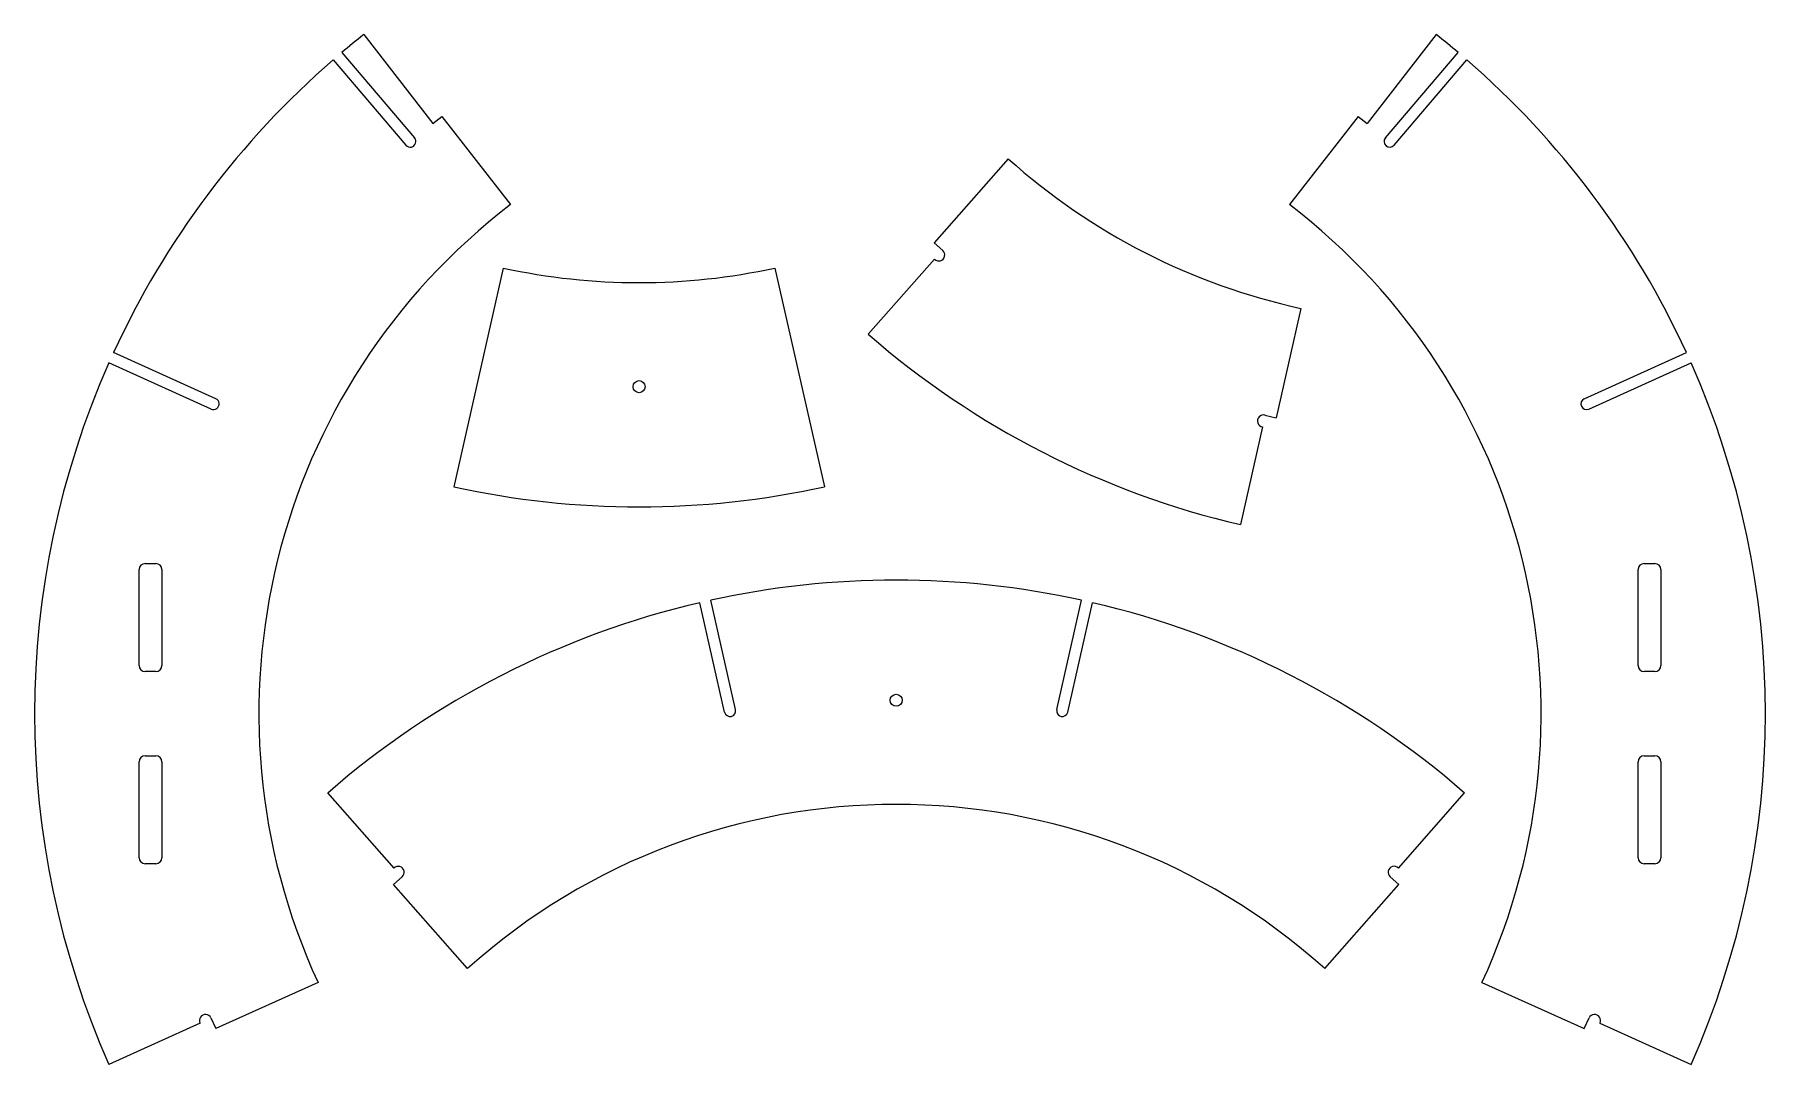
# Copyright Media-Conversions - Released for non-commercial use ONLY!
# Model space of a CAD drawing. Header units: millimetres. Extents: x -229 to 229, y -93 to 180.
import ezdxf

# ---------------------------------------------------------------- set-up
doc = ezdxf.new("R2010")
doc.units = ezdxf.units.MM
doc.layers.get('0').update_dxf_attribs({"lineweight": 25, "true_color": 0xffffff})
doc.layers.add('VISIBLE', color=7, linetype='Continuous', lineweight=0, true_color=0xffffff)

msp = doc.modelspace()

# ---------------------------------------------------------------- linework, layer by layer
for p, q in [((-123.49, 156.08), (-121.13, 157.92)), ((121.13, 157.92), (123.49, 156.08))]:
    msp.add_line(p, q)
at = {"layer": 'VISIBLE'}
for p, q in [((-141.8, 179.57), (-123.49, 156.08)), ((141.8, 179.57), (123.49, 156.08)), ((-147.6, 174.82), (-128.33, 152.3)), ((128.33, 152.3), (147.6, 174.82)), ((-149.88, 172.87), (-130.61, 150.35)), ((130.61, 150.35), (149.88, 172.87)), ((-121.13, 157.92), (-102.98, 134.63)), ((121.13, 157.92), (102.98, 134.63)), ((28.62, 146.76), (8.99, 124.54)), ((8.99, 124.54), (11.31, 122.49)), ((9.14, 120.17), (-8.38, 100.32)), ((11.31, 122.49), (11.31, 122.49)), ((-104.91, 117.84), (-117.99, 60)), ((-33.08, 117.84), (-20, 60)), ((106, 107.18), (99.46, 78.26)), ((-182.14, 80.55), (-209.16, 92.75)), ((-180.9, 83.29), (-207.92, 95.48)), ((180.9, 83.29), (207.92, 95.48)), ((182.14, 80.55), (209.16, 92.75)), ((96.45, 78.94), (99.46, 78.26)), ((96.45, 78.94), (96.45, 78.94)), ((95.84, 75.83), (90, 50)), ((-201.17, 12.7), (-201.17, 38.1)), ((-199.58, 39.69), (-196.76, 39.69)), ((-195.17, 38.1), (-195.17, 12.7)), ((195.17, 12.7), (195.17, 38.1)), ((196.76, 39.69), (199.58, 39.69)), ((201.17, 38.1), (201.17, 12.7)), ((-46.39, 0.42), (-52.93, 29.34)), ((-43.46, 1.09), (-50, 30)), ((41.45, 1.09), (47.99, 30)), ((44.37, 0.42), (50.91, 29.34)), ((-196.76, 11.11), (-199.58, 11.11)), ((199.58, 11.11), (196.76, 11.11)), ((-201.17, -38.1), (-201.17, -12.7)), ((-199.58, -11.11), (-196.76, -11.11)), ((-195.17, -12.7), (-195.17, -38.1)), ((195.17, -38.1), (195.17, -12.7)), ((196.76, -11.11), (199.58, -11.11)), ((201.17, -12.7), (201.17, -38.1)), ((-133.78, -40.83), (-151.31, -20.98)), ((131.77, -40.83), (149.29, -20.98)), ((-196.76, -39.69), (-199.58, -39.69)), ((199.58, -39.69), (196.76, -39.69)), ((-133.93, -45.2), (-131.62, -43.15)), ((-114.31, -67.43), (-133.93, -45.2)), ((-131.62, -43.15), (-131.62, -43.15)), ((112.29, -67.43), (131.92, -45.2)), ((129.6, -43.15), (131.92, -45.2)), ((-153.87, -71.09), (-180.9, -83.29)), ((153.87, -71.09), (180.9, -83.29)), ((-185.03, -81.86), (-209.16, -92.75)), ((-182.17, -80.47), (-180.9, -83.29)), ((180.9, -83.29), (182.17, -80.47)), ((185.03, -81.86), (209.16, -92.75))]:
    msp.add_line(p, q, dxfattribs=at)
for centre in [(-68.99, 86.47), (-1.01, 3.53)]:
    msp.add_circle(centre, 1.59, dxfattribs=at)
for centre, radius, start, end in [((0, 0), 228.8, 128.2959, 130.1744), ((0, 0), 228.8, 49.8256, 51.7041), ((0, 0), 228.8, 130.9256, 155.3344), ((0, 0), 228.8, 24.6656, 49.0744), ((-129.47, 151.32), 1.5, 220.5453, 40.55), ((129.47, 151.32), 1.5, 139.45, 319.4451), ((141.92, 272.83), 169.5, 228.0529, 257.7671), ((0, 0), 169.5, 127.4132, 204.7971), ((0, 0), 169.5, 335.2029, 52.5868), ((10.25, 121.31), 1.59, 225.8581, 48.1033), ((-68.99, 283.49), 169.5, 257.7671, 282.2329), ((141.92, 272.83), 228.8, 228.9356, 256.8844), ((0, 0), 228.8, 156.0856, 203.9144), ((0, 0), 228.8, 336.0856, 23.9144), ((-181.52, 81.92), 1.5, 245.7089, 65.71), ((181.52, 81.92), 1.5, 114.29, 294.2885), ((96.09, 77.39), 1.59, 73.6433, 260.8767), ((-68.99, 283.49), 228.8, 257.6356, 282.3644), ((-199.58, 38.1), 1.59, 90, 180), ((-196.76, 38.1), 1.59, 0, 90), ((196.76, 38.1), 1.59, 90, 180), ((199.58, 38.1), 1.59, 0, 90), ((-1.01, -193.49), 228.8, 77.6356, 102.3644), ((-1.01, -193.49), 228.8, 103.1156, 131.0644), ((-1.01, -193.49), 228.8, 48.9356, 76.8844), ((-199.58, 12.7), 1.59, 180, 270), ((-196.76, 12.7), 1.59, 270, 0), ((196.76, 12.7), 1.59, 180, 270), ((199.58, 12.7), 1.59, 270, 0), ((-44.93, 0.75), 1.5, 192.74, 12.7376), ((42.91, 0.75), 1.5, 167.2618, 347.26), ((-199.58, -12.7), 1.59, 90, 180), ((-196.76, -12.7), 1.59, 0, 90), ((196.76, -12.7), 1.59, 90, 180), ((199.58, -12.7), 1.59, 0, 90), ((-1.01, -193.49), 169.5, 48.0529, 131.9471), ((-199.58, -38.1), 1.59, 180, 270), ((-196.76, -38.1), 1.59, 270, 0), ((-132.68, -41.97), 1.59, 311.8967, 134.1419), ((130.65, -41.96), 1.59, 45.4008, 228.56), ((196.76, -38.1), 1.59, 180, 270), ((199.58, -38.1), 1.59, 270, 0), ((-183.62, -81.13), 1.59, 24.29, 207.4496), ((183.62, -81.13), 1.59, 332.5504, 155.71)]:
    msp.add_arc(centre, radius, start, end, dxfattribs=at)

doc.saveas('drawing.dxf')
